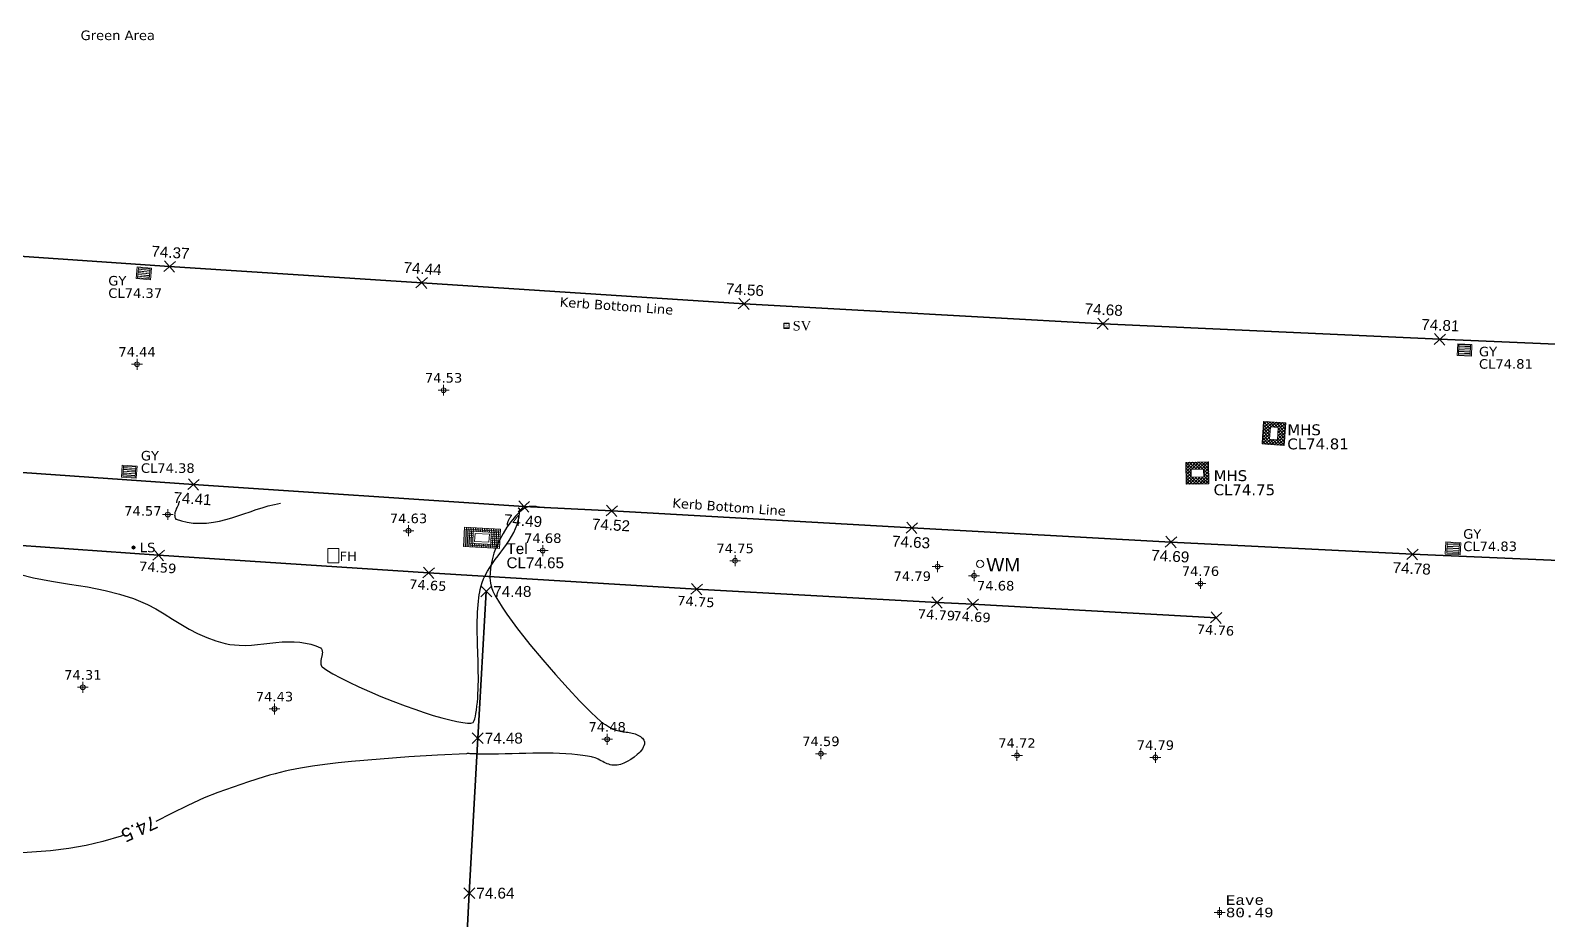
# Model space of a CAD drawing. Header units: metres. Extents: x 538443 to 538604, y 597904 to 598037.
# Drawn here: x 538508.09 to 538549.92, y 597942.01 to 597966.51 of the extents above; entities that cross this region are included whole.
import ezdxf
from ezdxf.enums import TextEntityAlignment as Align

# ---------------------------------------------------------------- set-up
doc = ezdxf.new("R2010")
doc.units = ezdxf.units.M
doc.header["$MEASUREMENT"] = 0
doc.header["$PDMODE"] = 1
doc.header["$PDSIZE"] = 0.1
doc.layers.get('0').update_dxf_attribs({"lineweight": 0})
for name, color, linetype in [('$DTM-CONTOUR-LABEL', 5, 'Continuous'), ('$DTM-CONTOUR-MIN', 4, 'Continuous'), ('Fence Symbol', 16, 'Continuous'), ('Fence-Text', 16, 'Continuous'), ('POINTS', 7, 'Continuous'), ('Spot Height-Text', 7, 'Continuous'), ('Telecom 3-Text', 4, 'Continuous')]:
    doc.layers.add(name, color=color, linetype=linetype)
for name, color, linetype, lineweight in [('Eave Elevation', 7, 'Continuous', 0), ('Eave Symbol', 7, 'Continuous', 0), ('Eave Text', 7, 'Continuous', 0), ('Edge of Concrete Elevation', 32, 'Continuous', 0), ('Edge of Concrete Line', 32, 'Continuous', 35), ('Edge of Concrete Symbol', 32, 'Continuous', 0), ('Fence Line', 16, 'Continuous', 35), ('Fire Hydrant Symbol', 5, 'Continuous', 0), ('Fire Hydrant Text', 5, 'Continuous', 0), ('Gully Elevation', 150, 'Continuous', 0), ('Gully Symbol', 150, 'Continuous', 0), ('Gully Text', 150, 'Continuous', 0), ('Kerb Elevation', 7, 'Continuous', 0), ('Kerb Line', 7, 'Continuous', 35), ('Kerb Symbol', 7, 'Continuous', 0), ('Lamp Standard Symbol', 5, 'Continuous', 0), ('Lamp Standard Text', 5, 'Continuous', 0), ('Manhole Square Elevation', 7, 'Continuous', 0), ('Manhole Square Symbol', 7, 'Continuous', 0), ('Manhole Square Text', 7, 'Continuous', 0), ('Sluice Valve Symbol', 5, 'Continuous', 0), ('Sluice Valve Text', 5, 'Continuous', 0), ('Spot Height Symbol', 1, 'Continuous', 0), ('Telecom Inspection Cover', 4, 'Continuous', 0), ('Telecom Inspection Cover Text', 4, 'Continuous', 0), ('Text', 7, 'Continuous', 0), ('Water Meter Symbol', 5, 'Continuous', 0), ('Water MeterText', 5, 'Continuous', 0)]:
    doc.layers.add(name, color=color, linetype=linetype, lineweight=lineweight)
doc.styles.add('2mm Arial', font='arial.ttf')
doc.styles.add('Contour', font='arial.ttf')
doc.styles.add('Edge Concrete 1.75', font='verdana.ttf')
doc.styles.add('Feature Height Text 1.75', font='cour.ttf')
doc.styles.add('Manhole Arial 2mm 115', font='verdana.ttf')
doc.styles.add('Services Text', font='georgia.ttf')
doc.styles.add('Spot Height Text', font='verdana.ttf')
doc.styles.get("Standard").update_dxf_attribs({"font": 'arial.ttf'})
doc.styles.add('Verdana 1.75', font='verdana.ttf')

# ---------------------------------------------------------------- blocks, each defined once
blk = doc.blocks.new('Gully')
for p, q in [((-0.31, -0.41), (-0.31, 0.41)), ((-0.29, -0.41), (-0.29, 0.41)), ((-0.16, -0.41), (-0.16, 0.41)), ((-0.14, -0.41), (-0.14, 0.41)), ((-0.01, -0.41), (-0.01, 0.41)), ((0.01, -0.41), (0.01, 0.41)), ((0.14, -0.41), (0.14, 0.41)), ((0.16, -0.41), (0.16, 0.41)), ((0.29, -0.41), (0.29, 0.41)), ((0.31, -0.41), (0.31, 0.41))]:
    blk.add_line(p, q)
for points in [[(0.5, 0.5), (-0.5, 0.5), (-0.5, -0.5), (0.5, -0.5)], [(0.43, 0.41), (-0.43, 0.41), (-0.43, -0.41), (0.43, -0.41)]]:
    blk.add_lwpolyline(points, close=True)
blk = doc.blocks.new('Sluice valve')
for p, q in [((0.5, 0.4), (-0.5, 0.4)), ((-0.5, -0.4), (0.5, -0.4))]:
    blk.add_line(p, q)
blk.add_lwpolyline([(-0.5, -0.5), (0.5, -0.5), (0.5, 0.5), (-0.5, 0.5)], close=True)
blk.add_text('SV', height=0.413).set_placement((-0.39, -0.2))
blk = doc.blocks.new('plus circle Colour 1')
at = {"color": 1, "lineweight": 0}
for p, q in [((0, 0), (0, 0.5)), ((0, 0), (-0.5, 0)), ((0.5, 0), (0, 0)), ((0, -0.5), (0, 0))]:
    blk.add_line(p, q, dxfattribs=at)
blk.add_circle((0, 0), 0.217, dxfattribs=at)
blk = doc.blocks.new('circle')
at = {"color": 0}
blk.add_circle((0, 0), 0.5, dxfattribs=at)
blk = doc.blocks.new('TEL 3P Colour 4')
at = {"color": 4}
for p, q in [((0.5, 0.5), (-0.5, 0.5)), ((-0.5, 0.5), (-0.5, -0.5)), ((0.5, 0.45), (-0.5, 0.45)), ((-0.4, 0.5), (-0.4, -0.5)), ((-0.3, 0.5), (-0.3, -0.5)), ((-0.2, 0.5), (-0.2, 0.25)), ((-0.1, 0.5), (-0.1, 0.25)), ((0, 0.5), (0, 0.25)), ((0.1, 0.5), (0.1, 0.25)), ((0.2, 0.5), (0.2, 0.25)), ((0.3, -0.5), (0.3, 0.5)), ((0.4, -0.5), (0.4, 0.5)), ((0.5, -0.5), (0.5, 0.5)), ((0.5, 0.4), (-0.5, 0.4)), ((0.5, 0.35), (-0.5, 0.35)), ((-0.5, 0.3), (0.5, 0.3)), ((-0.5, 0.25), (0.5, 0.25)), ((-0.5, 0.2), (-0.3, 0.2)), ((-0.5, 0.15), (-0.3, 0.15)), ((-0.5, 0.1), (-0.3, 0.1)), ((-0.5, 0.05), (-0.3, 0.05)), ((-0.2, 0.2), (-0.2, -0.2)), ((0.2, 0.2), (-0.2, 0.2)), ((0.2, -0.2), (0.2, 0.2)), ((0.3, 0.2), (0.5, 0.2)), ((0.3, 0.15), (0.5, 0.15)), ((0.3, 0.1), (0.5, 0.1)), ((0.3, 0.05), (0.5, 0.05)), ((-0.5, 0), (-0.3, 0)), ((-0.5, -0.05), (-0.3, -0.05)), ((-0.5, -0.1), (-0.3, -0.1)), ((-0.5, -0.15), (-0.3, -0.15)), ((-0.5, -0.2), (-0.3, -0.2)), ((-0.5, -0.25), (0.5, -0.25)), ((-0.5, -0.3), (0.5, -0.3)), ((-0.5, -0.35), (0.5, -0.35)), ((-0.5, -0.4), (0.5, -0.4)), ((-0.2, -0.2), (0.2, -0.2)), ((-0.2, -0.25), (-0.2, -0.5)), ((-0.1, -0.25), (-0.1, -0.5)), ((0, -0.25), (0, -0.5)), ((0.1, -0.25), (0.1, -0.5)), ((0.2, -0.25), (0.2, -0.5)), ((0.3, 0), (0.5, 0)), ((0.3, -0.05), (0.5, -0.05)), ((0.3, -0.1), (0.5, -0.1)), ((0.3, -0.15), (0.5, -0.15)), ((0.3, -0.2), (0.5, -0.2)), ((0.3, -0.35), (0.5, -0.35)), ((-0.5, -0.45), (0.5, -0.45)), ((-0.5, -0.5), (0.5, -0.5))]:
    blk.add_line(p, q, dxfattribs=at)
blk = doc.blocks.new('CROSS')
at = {"color": 0}
for points in [[(0.5, 0.5), (-0.5, -0.5)], [(0.5, -0.5), (-0.5, 0.5)]]:
    blk.add_lwpolyline(points, dxfattribs=at)
blk = doc.blocks.new('plus box')
for p, q in [((0, 0.5), (0, 0)), ((0, 0), (-0.5, 0)), ((0, 0), (0, -0.5)), ((0.5, 0), (0, 0))]:
    blk.add_line(p, q)
blk.add_lwpolyline([(-0.18, 0.18), (-0.18, -0.18), (0.18, -0.18), (0.18, 0.18)], close=True)

msp = doc.modelspace()

# ---------------------------------------------------------------- hatches: boundary and pattern name
at = {"layer": 'Lamp Standard Symbol'}
h = msp.add_hatch(color=256, dxfattribs=at)
h.dxf.hatch_style = 1
h.paths.add_polyline_path([(538510.894, 597952.261, 1), (538510.984, 597952.261, 1)])

# ---------------------------------------------------------------- linework, layer by layer
at = {"layer": '$DTM-CONTOUR-MIN'}
for points in [[(538512.197, 597953.537), (538512.193, 597953.515), (538512.187, 597953.494), (538512.181, 597953.473), (538512.173, 597953.452), (538512.164, 597953.431), (538512.155, 597953.41), (538512.146, 597953.39), (538512.136, 597953.369), (538512.126, 597953.348), (538512.117, 597953.328), (538512.108, 597953.307), (538512.099, 597953.286), (538512.092, 597953.265), (538512.085, 597953.244), (538512.079, 597953.223), (538512.075, 597953.201), (538512.072, 597953.179), (538512.071, 597953.157), (538512.072, 597953.136), (538512.074, 597953.116), (538512.078, 597953.098), (538512.083, 597953.081), (538512.09, 597953.067), (538512.098, 597953.055), (538512.107, 597953.046), (538512.117, 597953.04), (538512.256, 597952.992), (538512.412, 597952.956), (538512.583, 597952.934), (538512.763, 597952.927), (538512.949, 597952.934), (538513.138, 597952.956), (538513.309, 597952.987), (538513.479, 597953.029), (538513.647, 597953.077), (538513.815, 597953.132), (538513.982, 597953.189), (538514.149, 597953.247), (538514.316, 597953.304), (538514.484, 597953.358), (538514.652, 597953.407), (538514.822, 597953.448), (538514.993, 597953.48)], [(538507.787, 597951.53), (538508.183, 597951.427), (538508.675, 597951.331), (538509.171, 597951.253), (538509.667, 597951.174), (538510.159, 597951.078), (538510.555, 597950.975), (538510.939, 597950.851), (538511.131, 597950.776), (538511.319, 597950.69), (538511.554, 597950.566), (538511.784, 597950.431), (538512.011, 597950.29), (538512.238, 597950.15), (538512.467, 597950.014), (538512.702, 597949.89), (538512.954, 597949.779), (538513.209, 597949.687), (538513.462, 597949.617), (538513.588, 597949.592), (538513.718, 597949.575), (538513.85, 597949.565), (538514.018, 597949.563), (538514.187, 597949.571), (538514.356, 597949.585), (538514.525, 597949.604), (538514.694, 597949.624), (538514.863, 597949.643), (538515.031, 597949.658), (538515.2, 597949.665), (538515.368, 597949.663), (538515.526, 597949.651), (538515.68, 597949.627), (538515.827, 597949.593), (538515.965, 597949.549), (538516.091, 597949.497), (538516.099, 597949.492), (538516.107, 597949.485), (538516.114, 597949.476), (538516.121, 597949.465), (538516.127, 597949.452), (538516.132, 597949.439), (538516.136, 597949.424), (538516.139, 597949.408), (538516.141, 597949.392), (538516.142, 597949.375), (538516.142, 597949.359), (538516.141, 597949.342), (538516.139, 597949.325), (538516.136, 597949.308), (538516.133, 597949.291), (538516.129, 597949.274), (538516.125, 597949.257), (538516.121, 597949.24), (538516.117, 597949.223), (538516.112, 597949.206), (538516.108, 597949.189), (538516.105, 597949.172), (538516.102, 597949.155), (538516.099, 597949.138), (538516.097, 597949.121), (538516.096, 597949.105), (538516.096, 597949.088), (538516.096, 597949.071), (538516.098, 597949.056), (538516.101, 597949.04), (538516.105, 597949.026), (538516.111, 597949.012), (538516.116, 597948.999), (538516.123, 597948.989), (538516.13, 597948.979), (538516.138, 597948.972), (538516.264, 597948.882), (538516.432, 597948.779), (538516.638, 597948.667), (538516.877, 597948.546), (538517.147, 597948.419), (538517.442, 597948.288), (538517.756, 597948.156), (538518.084, 597948.026), (538518.421, 597947.898), (538518.687, 597947.803), (538518.949, 597947.714), (538519.201, 597947.635), (538519.439, 597947.565), (538519.656, 597947.508), (538519.849, 597947.465), (538520.012, 597947.435), (538520.143, 597947.421), (538520.239, 597947.421), (538520.297, 597947.437), (538520.312, 597947.455), (538520.329, 597947.49), (538520.345, 597947.542), (538520.361, 597947.609), (538520.376, 597947.689), (538520.39, 597947.782), (538520.403, 597947.885), (538520.415, 597947.996), (538520.424, 597948.112), (538520.432, 597948.23), (538520.437, 597948.348), (538520.44, 597948.466), (538520.442, 597948.584), (538520.442, 597948.702), (538520.441, 597948.821), (538520.439, 597948.939), (538520.436, 597949.057), (538520.433, 597949.175), (538520.429, 597949.294), (538520.425, 597949.412), (538520.421, 597949.53), (538520.418, 597949.649), (538520.415, 597949.767), (538520.413, 597949.885), (538520.412, 597950.003), (538520.412, 597950.121), (538520.414, 597950.239), (538520.417, 597950.357), (538520.422, 597950.475), (538520.429, 597950.579), (538520.437, 597950.68), (538520.446, 597950.778), (538520.457, 597950.871), (538520.469, 597950.957), (538520.481, 597951.035), (538520.495, 597951.104), (538520.519, 597951.2), (538520.55, 597951.298), (538520.588, 597951.396), (538520.632, 597951.492), (538520.692, 597951.605), (538520.76, 597951.714), (538520.832, 597951.822), (538520.907, 597951.927), (538520.986, 597952.031), (538521.064, 597952.135), (538521.142, 597952.239), (538521.218, 597952.344), (538521.29, 597952.452), (538521.357, 597952.561), (538521.418, 597952.674), (538521.467, 597952.782), (538521.508, 597952.892), (538521.541, 597953.001), (538521.564, 597953.109), (538521.578, 597953.212), (538521.583, 597953.31), (538521.583, 597953.312), (538521.582, 597953.314), (538521.581, 597953.317), (538521.58, 597953.319), (538521.578, 597953.322), (538521.577, 597953.324), (538521.575, 597953.327), (538521.572, 597953.329), (538521.57, 597953.332), (538521.567, 597953.334), (538521.565, 597953.336), (538521.562, 597953.338), (538521.559, 597953.34), (538521.556, 597953.341), (538521.553, 597953.343), (538521.55, 597953.345), (538521.547, 597953.347), (538521.545, 597953.349), (538521.542, 597953.351), (538521.539, 597953.353), (538521.537, 597953.355)], [(538522.262, 597953.361), (538522.23, 597953.361), (538522.197, 597953.363), (538522.164, 597953.367), (538522.131, 597953.371), (538522.098, 597953.376), (538522.065, 597953.381), (538522.032, 597953.386), (538522, 597953.39), (538521.967, 597953.393), (538521.934, 597953.395), (538521.901, 597953.395), (538521.871, 597953.393), (538521.841, 597953.389), (538521.812, 597953.383), (538521.784, 597953.375), (538521.759, 597953.366), (538521.737, 597953.355), (538521.717, 597953.343), (538521.59, 597953.242), (538521.466, 597953.12), (538521.345, 597952.978), (538521.229, 597952.821), (538521.122, 597952.649), (538521.024, 597952.465), (538520.937, 597952.274), (538520.872, 597952.1), (538520.821, 597951.924), (538520.785, 597951.751), (538520.765, 597951.583), (538520.762, 597951.426), (538520.776, 597951.282), (538520.805, 597951.154), (538520.845, 597951.055), (538520.908, 597950.93), (538520.994, 597950.781), (538521.101, 597950.612), (538521.227, 597950.426), (538521.37, 597950.226), (538521.525, 597950.017), (538521.692, 597949.802), (538521.865, 597949.586), (538522.217, 597949.163), (538522.57, 597948.757), (538522.914, 597948.375), (538523.244, 597948.026), (538523.551, 597947.718), (538523.828, 597947.458), (538523.839, 597947.449), (538523.853, 597947.439), (538523.868, 597947.428), (538523.885, 597947.416), (538523.903, 597947.403), (538523.923, 597947.391), (538523.943, 597947.379), (538524, 597947.346), (538524.056, 597947.314), (538524.11, 597947.285), (538524.162, 597947.259), (538524.197, 597947.243), (538524.235, 597947.229), (538524.274, 597947.217), (538524.314, 597947.207), (538524.355, 597947.199), (538524.396, 597947.192), (538524.437, 597947.185), (538524.479, 597947.18), (538524.521, 597947.174), (538524.562, 597947.168), (538524.604, 597947.162), (538524.645, 597947.155), (538524.685, 597947.146), (538524.725, 597947.136), (538524.764, 597947.124), (538524.802, 597947.11), (538524.84, 597947.093), (538524.876, 597947.073), (538524.91, 597947.052), (538524.94, 597947.029), (538524.966, 597947.005), (538524.988, 597946.98), (538525.005, 597946.955), (538525.016, 597946.93), (538525.023, 597946.907), (538525.024, 597946.873), (538525.019, 597946.837), (538525.007, 597946.797), (538524.989, 597946.756), (538524.966, 597946.714), (538524.937, 597946.672), (538524.903, 597946.63), (538524.865, 597946.59), (538524.824, 597946.552), (538524.734, 597946.48), (538524.641, 597946.417), (538524.546, 597946.362), (538524.452, 597946.318), (538524.36, 597946.285), (538524.272, 597946.263), (538524.237, 597946.259), (538524.2, 597946.258), (538524.16, 597946.261), (538524.119, 597946.266), (538524.078, 597946.275), (538524.036, 597946.287), (538523.994, 597946.302), (538523.952, 597946.32), (538523.911, 597946.339), (538523.87, 597946.36), (538523.83, 597946.381), (538523.789, 597946.403), (538523.748, 597946.424), (538523.707, 597946.443), (538523.666, 597946.461), (538523.623, 597946.476), (538523.592, 597946.485), (538523.56, 597946.493), (538523.451, 597946.513), (538523.324, 597946.532), (538523.18, 597946.548), (538523.023, 597946.562), (538522.857, 597946.574), (538522.683, 597946.583), (538522.506, 597946.589), (538522.317, 597946.592), (538522.129, 597946.592), (538521.94, 597946.59), (538521.751, 597946.586), (538521.563, 597946.581), (538521.374, 597946.576), (538521.185, 597946.572), (538520.997, 597946.568), (538520.808, 597946.566), (538520.62, 597946.566), (538520.431, 597946.569), (538520.4, 597946.57), (538520.395, 597946.57), (538520.369, 597946.571), (538520.343, 597946.572), (538520.317, 597946.574), (538520.291, 597946.576), (538520.265, 597946.577), (538520.239, 597946.578), (538520.213, 597946.579), (538520.187, 597946.58), (538520.161, 597946.58), (538520.136, 597946.58), (538520.113, 597946.579), (538519.32, 597946.537), (538518.529, 597946.489), (538517.737, 597946.432), (538516.947, 597946.364), (538516.576, 597946.326), (538516.214, 597946.282), (538515.867, 597946.234), (538515.543, 597946.181), (538515.248, 597946.125), (538515.12, 597946.097), (538514.983, 597946.064), (538514.838, 597946.025), (538514.688, 597945.983), (538514.537, 597945.938), (538514.109, 597945.801), (538513.683, 597945.657), (538513.259, 597945.507), (538512.883, 597945.358), (538512.433, 597945.152), (538511.988, 597944.931), (538511.553, 597944.714)], [(538510.629, 597944.324), (538510.593, 597944.31), (538510.088, 597944.156), (538509.628, 597944.048), (538509.158, 597943.966), (538508.648, 597943.906), (538508.136, 597943.864), (538507.622, 597943.828)]]:
    msp.add_lwpolyline(points, dxfattribs=at)
at = {"layer": 'Edge of Concrete Line'}
msp.add_lwpolyline([(538540.781, 597950.327), (538534.069, 597950.695), (538533.089, 597950.747), (538526.459, 597951.112), (538519.072, 597951.564), (538511.628, 597952.052), (538506.926, 597952.377), (538505.994, 597952.447), (538501.504, 597952.785), (538494.227, 597953.308), (538493.102, 597953.387), (538487.858, 597953.773), (538482.22, 597954.215), (538479.841, 597954.394), (538472.247, 597954.971), (538472.18, 597952.989), (538470.203, 597952.986)], dxfattribs=at)
at = {"layer": 'Fence Line'}
msp.add_lwpolyline([(538519.059, 597920.018), (538519.348, 597924.623), (538519.548, 597929.772), (538519.792, 597934.05), (538519.964, 597938.273), (538520.193, 597942.736), (538520.424, 597947.008), (538520.661, 597951.05)], dxfattribs=at)
at = {"layer": 'Fire Hydrant Symbol'}
msp.add_lwpolyline([(538516.293, 597951.834), (538516.293, 597952.234), (538516.593, 597952.234), (538516.593, 597951.834), (538516.293, 597951.834)], dxfattribs=at)
at = {"layer": 'Kerb Line'}
for points in [[(538505.786, 597960.426), (538511.93, 597960.004), (538518.882, 597959.558), (538527.766, 597958.976), (538537.661, 597958.427), (538546.944, 597957.997), (538556.757, 597957.575)], [(538554.472, 597951.723), (538546.189, 597952.074), (538539.535, 597952.411), (538532.392, 597952.8), (538524.12, 597953.271), (538521.697, 597953.389), (538512.59, 597953.997), (538504.975, 597954.525)]]:
    msp.add_lwpolyline(points, dxfattribs=at)
at = {"layer": 'Manhole Square Symbol', "extrusion": (0, 0, -1)}
for p, q in [((538542.044, 597955.115), (538542.086, 597955.737)), ((538542.062, 597955.379), (538542.272, 597955.565)), ((538542.068, 597955.467), (538542.353, 597955.719)), ((538542.074, 597955.555), (538542.266, 597955.725)), ((538542.258, 597955.348), (538542.074, 597955.561)), ((538542.08, 597955.643), (538542.179, 597955.731)), ((538542.264, 597955.436), (538542.08, 597955.649)), ((538542.086, 597955.737), (538542.7, 597955.695)), ((538542.27, 597955.524), (538542.086, 597955.737)), ((538542.302, 597955.581), (538542.173, 597955.731)), ((538542.25, 597955.242), (538542.274, 597955.583)), ((538542.389, 597955.575), (538542.26, 597955.725)), ((538542.274, 597955.583), (538542.494, 597955.568)), ((538542.292, 597955.582), (538542.44, 597955.713)), ((538542.476, 597955.569), (538542.347, 597955.719)), ((538542.378, 597955.576), (538542.527, 597955.707)), ((538542.682, 597955.425), (538542.434, 597955.713)), ((538542.465, 597955.57), (538542.613, 597955.701)), ((538542.471, 597955.227), (538542.494, 597955.568)), ((538542.478, 597955.333), (538542.688, 597955.519)), ((538542.484, 597955.421), (538542.694, 597955.607)), ((538542.49, 597955.509), (538542.7, 597955.695)), ((538542.676, 597955.337), (538542.493, 597955.55)), ((538542.688, 597955.513), (538542.521, 597955.707)), ((538542.694, 597955.601), (538542.607, 597955.701)), ((538542.658, 597955.073), (538542.7, 597955.695)), ((538542.044, 597955.115), (538542.254, 597955.301)), ((538542.044, 597955.115), (538542.658, 597955.073)), ((538542.05, 597955.203), (538542.26, 597955.389)), ((538542.137, 597955.109), (538542.05, 597955.209)), ((538542.056, 597955.291), (538542.266, 597955.477)), ((538542.224, 597955.103), (538542.056, 597955.297)), ((538542.311, 597955.097), (538542.062, 597955.385)), ((538542.252, 597955.26), (538542.068, 597955.473)), ((538542.131, 597955.109), (538542.279, 597955.24)), ((538542.218, 597955.103), (538542.366, 597955.234)), ((538542.25, 597955.242), (538542.471, 597955.227)), ((538542.397, 597955.091), (538542.268, 597955.241)), ((538542.304, 597955.097), (538542.453, 597955.228)), ((538542.484, 597955.085), (538542.355, 597955.235)), ((538542.391, 597955.091), (538542.676, 597955.343)), ((538542.571, 597955.079), (538542.442, 597955.229)), ((538542.472, 597955.245), (538542.682, 597955.431)), ((538542.658, 597955.073), (538542.475, 597955.286)), ((538542.478, 597955.086), (538542.67, 597955.255)), ((538542.664, 597955.161), (538542.481, 597955.374)), ((538542.67, 597955.249), (538542.487, 597955.462)), ((538542.565, 597955.08), (538542.664, 597955.167))]:
    msp.add_line(p, q, dxfattribs=at)
at = {"layer": 'Manhole Square Symbol'}
for p, q in [((538539.948, 597954.607), (538540.57, 597954.617)), ((538539.958, 597954.004), (538539.948, 597954.607)), ((538539.948, 597954.607), (538540.151, 597954.417)), ((538539.95, 597954.515), (538540.042, 597954.608)), ((538539.95, 597954.521), (538540.092, 597954.388)), ((538539.951, 597954.43), (538540.13, 597954.61)), ((538539.951, 597954.436), (538540.094, 597954.302)), ((538539.952, 597954.351), (538540.095, 597954.217)), ((538539.953, 597954.345), (538540.218, 597954.611)), ((538539.954, 597954.26), (538540.092, 597954.398)), ((538539.954, 597954.266), (538540.228, 597954.008)), ((538539.955, 597954.174), (538540.094, 597954.313)), ((538540.036, 597954.608), (538540.239, 597954.418)), ((538540.092, 597954.416), (538540.432, 597954.421)), ((538540.095, 597954.2), (538540.092, 597954.416)), ((538540.11, 597954.416), (538540.306, 597954.613)), ((538540.124, 597954.61), (538540.326, 597954.42)), ((538540.198, 597954.418), (538540.394, 597954.614)), ((538540.212, 597954.611), (538540.414, 597954.421)), ((538540.286, 597954.419), (538540.482, 597954.616)), ((538540.3, 597954.613), (538540.574, 597954.355)), ((538540.31, 597954.01), (538540.575, 597954.276)), ((538540.374, 597954.42), (538540.57, 597954.617)), ((538540.388, 597954.614), (538540.573, 597954.44)), ((538540.436, 597954.205), (538540.432, 597954.421)), ((538540.433, 597954.393), (538540.571, 597954.532)), ((538540.433, 597954.404), (538540.575, 597954.27)), ((538540.434, 597954.308), (538540.573, 597954.447)), ((538540.434, 597954.319), (538540.577, 597954.185)), ((538540.436, 597954.223), (538540.574, 597954.361)), ((538540.436, 597954.233), (538540.578, 597954.099)), ((538540.476, 597954.615), (538540.571, 597954.526)), ((538540.58, 597954.014), (538540.57, 597954.617)), ((538539.955, 597954.18), (538540.14, 597954.007)), ((538539.957, 597954.089), (538540.095, 597954.228)), ((538539.957, 597954.095), (538540.052, 597954.005)), ((538539.958, 597954.004), (538540.154, 597954.201)), ((538539.958, 597954.004), (538540.58, 597954.014)), ((538540.046, 597954.005), (538540.242, 597954.202)), ((538540.095, 597954.2), (538540.436, 597954.205)), ((538540.114, 597954.2), (538540.316, 597954.01)), ((538540.134, 597954.007), (538540.33, 597954.203)), ((538540.201, 597954.201), (538540.404, 597954.011)), ((538540.222, 597954.008), (538540.418, 597954.205)), ((538540.289, 597954.203), (538540.492, 597954.013)), ((538540.377, 597954.204), (538540.58, 597954.014)), ((538540.398, 597954.011), (538540.577, 597954.191)), ((538540.486, 597954.013), (538540.578, 597954.106))]:
    msp.add_line(p, q, dxfattribs=at)
at = {"layer": 'POINTS'}
for p in [(538511.007, 597959.676), (538511.023, 597959.999), (538511.93, 597960.004), (538511.404, 597959.637), (538518.882, 597959.558), (538527.766, 597958.976), (538537.661, 597958.427), (538528.937, 597958.372), (538546.944, 597957.997), (538547.439, 597957.877), (538547.831, 597957.858), (538511.035, 597957.311), (538547.822, 597957.533), (538519.484, 597956.595), (538542.702, 597955.695), (538542.044, 597955.115), (538542.658, 597955.073), (538510.633, 597954.532), (538539.948, 597954.607), (538540.57, 597954.598), (538510.602, 597954.203), (538511.014, 597954.172), (538512.59, 597953.997), (538539.958, 597954.004), (538511.883, 597953.169), (538521.697, 597953.389), (538524.12, 597953.271), (538516.473, 597952.822), (538516.742, 597952.803), (538518.517, 597952.722), (538520.055, 597952.825), (538523.955, 597952.619), (538532.392, 597952.8), (538510.939, 597952.261), (538516.446, 597952.36), (538520.035, 597952.285), (538521.024, 597952.23), (538522.218, 597952.176), (538539.535, 597952.411), (538547.113, 597952.413), (538547.524, 597952.393), (538511.628, 597952.052), (538527.52, 597951.895), (538533.102, 597951.734), (538534.202, 597951.787), (538546.189, 597952.074), (538547.507, 597952.062), (538519.072, 597951.564), (538534.106, 597951.483), (538520.661, 597951.05), (538526.459, 597951.112), (538540.348, 597951.268), (538533.089, 597950.747), (538534.069, 597950.695), (538540.781, 597950.327), (538509.54, 597948.409), (538514.823, 597947.811), (538520.424, 597947.008), (538523.993, 597946.976), (538529.885, 597946.579), (538535.289, 597946.531), (538539.105, 597946.474), (538520.193, 597942.736), (538540.876, 597942.202)]:
    msp.add_point(p, dxfattribs=at)
at = {"layer": 'Water Meter Symbol'}
msp.add_circle((538534.272, 597951.808), 0.1, dxfattribs=at)

# ---------------------------------------------------------------- block references
at = {"layer": 'Eave Symbol', "xscale": 0.3, "yscale": 0.3, "zscale": 0.3}
msp.add_blockref('plus box', (538540.876, 597942.202), dxfattribs=at)
at = {"layer": 'Edge of Concrete Symbol', "xscale": 0.3, "yscale": 0.3, "zscale": 0.3}
for p, rotation in [((538511.628, 597952.052), 86.14765387794367), ((538519.072, 597951.564), 86.37389725454601), ((538526.459, 597951.112), 86.67370341756583), ((538533.089, 597950.747), 86.9057762671618), ((538534.069, 597950.695), 86.91222021394088), ((538540.781, 597950.327), 86.8617762656562)]:
    msp.add_blockref('CROSS', p, dxfattribs=dict(at, rotation=rotation))
at = {"layer": 'Fence Symbol', "xscale": 0.3, "yscale": 0.3, "zscale": 0.3}
for p in [(538520.661, 597951.05), (538520.424, 597947.008), (538520.193, 597942.736)]:
    msp.add_blockref('CROSS', p, dxfattribs=at)
at = {"layer": 'Gully Symbol'}
for p, xscale, yscale, zscale, rotation in [((538511.221, 597959.817), 0.3230168992390743, 0.3989110176430108, 0.3230168992390743, 84.38944928370398), ((538547.627, 597957.705), 0.3250546260132184, 0.3924601890549685, 0.3250546260132184, 267.2250803130616), ((538510.82, 597954.352), 0.3303985740613183, 0.4131646161116272, 0.3303985740613183, 85.69701796813736), ((538547.31, 597952.237), 0.331435068358653, 0.4114863302300966, 0.331435068358653, 267.2140818262604)]:
    msp.add_blockref('Gully', p, dxfattribs=dict(at, xscale=xscale, yscale=yscale, zscale=zscale, rotation=rotation))
at = {"layer": 'Kerb Symbol', "xscale": 0.3, "yscale": 0.3, "zscale": 0.3}
for p, rotation in [((538511.93, 597960.004), 266.2000409599286), ((538518.882, 597959.558), 266.290557893617), ((538527.766, 597958.976), 266.5380946129683), ((538537.661, 597958.427), 267.0861118056214), ((538546.944, 597957.997), 267.4427219828574), ((538512.59, 597953.997), 86.10706842960029), ((538521.697, 597953.389), 86.69619872194669), ((538524.12, 597953.271), 86.97652546652947), ((538532.392, 597952.8), 86.81198185388571), ((538539.535, 597952.411), 86.99173781015989), ((538546.189, 597952.074), 87.33707540534935)]:
    msp.add_blockref('CROSS', p, dxfattribs=dict(at, rotation=rotation))
at = {"layer": 'Lamp Standard Symbol'}
for xscale, yscale, zscale, rotation in [(0.08999999999999998, 0.08999999999999998, 0.08999999999999998, 76.92519670940372), (0.045, 0.045, 0.045, 56.89610955025436)]:
    msp.add_blockref('circle', (538510.939, 597952.261), dxfattribs=dict(at, xscale=xscale, yscale=yscale, zscale=zscale, rotation=rotation))
at = {"layer": 'Sluice Valve Symbol', "xscale": 0.15, "yscale": 0.15, "zscale": 0.15}
msp.add_blockref('Sluice valve', (538528.937, 597958.372), dxfattribs=at)
at = {"layer": 'Spot Height Symbol', "xscale": 0.3, "yscale": 0.3, "zscale": 0.3}
for p in [(538511.035, 597957.311), (538511.035, 597957.311), (538519.484, 597956.595), (538519.484, 597956.595), (538511.883, 597953.169), (538511.883, 597953.169), (538518.517, 597952.722), (538518.517, 597952.722), (538522.218, 597952.176), (538522.218, 597952.176), (538527.52, 597951.895), (538527.52, 597951.895), (538533.102, 597951.734), (538533.102, 597951.734), (538534.106, 597951.483), (538534.106, 597951.483), (538540.348, 597951.268), (538540.348, 597951.268), (538509.54, 597948.409), (538509.54, 597948.409), (538514.823, 597947.811), (538514.823, 597947.811), (538523.993, 597946.976), (538523.993, 597946.976), (538529.885, 597946.579), (538529.885, 597946.579), (538535.289, 597946.531), (538535.289, 597946.531), (538539.105, 597946.474), (538539.105, 597946.474)]:
    msp.add_blockref('plus circle Colour 1', p, dxfattribs=at)
at = {"layer": 'Telecom Inspection Cover', "xscale": 0.540277431055385, "yscale": 0.9905281418986858, "zscale": 0.540277431055385, "rotation": 86.81696128535167}
msp.add_blockref('TEL 3P Colour 4', (538520.544, 597952.527), dxfattribs=at)

# ---------------------------------------------------------------- texts
at = {"layer": '$DTM-CONTOUR-LABEL', "style": 'Contour'}
msp.add_text('74.5', height=0.375, rotation=-155.3852, dxfattribs=at).set_placement((538511.097, 597944.505), align=Align.MIDDLE_CENTER)
at = {"layer": 'Eave Elevation', "style": 'Feature Height Text 1.75'}
msp.add_text('80.49', height=0.2625, dxfattribs=at).set_placement((538541.047, 597942.202), align=Align.MIDDLE_LEFT)
at = {"layer": 'Eave Text', "style": 'Feature Height Text 1.75'}
msp.add_text('Eave', height=0.2625, dxfattribs=at).set_placement((538541.047, 597942.543), align=Align.MIDDLE_LEFT)
at = {"layer": 'Edge of Concrete Elevation', "style": 'Edge Concrete 1.75'}
for s, rotation, p in [('74.59', -3.8523, (538511.605, 597951.712)), ('74.65', -3.6261, (538519.05, 597951.223)), ('74.75', -3.3263, (538526.439, 597950.771)), ('74.79', -3.0942, (538533.071, 597950.406)), ('74.69', -3.0878, (538534.051, 597950.354)), ('74.76', -3.1382, (538540.762, 597949.986))]:
    msp.add_text(s, height=0.2625, rotation=rotation, dxfattribs=at).set_placement(p, align=Align.MIDDLE_CENTER)
at = {"layer": 'Fence-Text', "style": '2mm Arial'}
for s, p in [('74.48', (538520.856, 597951.05)), ('74.48', (538520.619, 597947.008)), ('74.64', (538520.388, 597942.736))]:
    msp.add_text(s, height=0.3, dxfattribs=at).set_placement(p, align=Align.MIDDLE_LEFT)
at = {"layer": 'Fire Hydrant Text', "style": 'Edge Concrete 1.75'}
msp.add_text('FH', height=0.2625, dxfattribs=at).set_placement((538516.617, 597952.019), align=Align.MIDDLE_LEFT)
at = {"layer": 'Gully Elevation', "style": 'Spot Height Text'}
for s, p in [('CL74.37', (538510.242, 597959.271)), ('CL74.81', (538548.026, 597957.319)), ('CL74.38', (538511.14, 597954.449)), ('CL74.83', (538547.59, 597952.293))]:
    msp.add_text(s, height=0.2625, dxfattribs=at).set_placement(p, align=Align.MIDDLE_LEFT)
at = {"layer": 'Gully Text', "style": 'Spot Height Text'}
for p in [(538510.242, 597959.612), (538548.026, 597957.66), (538511.14, 597954.791), (538547.59, 597952.634)]:
    msp.add_text('GY', height=0.2625, dxfattribs=at).set_placement(p, align=Align.MIDDLE_LEFT)
at = {"layer": 'Kerb Elevation', "style": '2mm Arial'}
for s, rotation, p in [('74.37', -3.8, (538511.956, 597960.393)), ('74.44', -3.7094, (538518.907, 597959.947)), ('74.56', -3.4619, (538527.79, 597959.365)), ('74.68', -2.9139, (538537.681, 597958.816)), ('74.81', -2.5573, (538546.961, 597958.387)), ('74.41', -3.8929, (538512.564, 597953.608)), ('74.49', -3.3038, (538521.675, 597953)), ('74.52', -3.0235, (538524.099, 597952.882)), ('74.63', -3.188, (538532.37, 597952.411)), ('74.69', -3.0083, (538539.515, 597952.022)), ('74.78', -2.6629, (538546.171, 597951.684))]:
    msp.add_text(s, height=0.3, rotation=rotation, dxfattribs=at).set_placement(p, align=Align.MIDDLE_CENTER)
at = {"layer": 'Lamp Standard Text', "style": 'Verdana 1.75'}
msp.add_text('LS', height=0.2625, dxfattribs=at).set_placement((538511.11, 597952.261), align=Align.MIDDLE_LEFT)
at = {"layer": 'Manhole Square Elevation', "style": 'Manhole Arial 2mm 115'}
for s, p in [('CL74.81', (538542.741, 597955.115)), ('CL74.75', (538540.71, 597953.851))]:
    msp.add_text(s, height=0.3, dxfattribs=at).set_placement(p, align=Align.MIDDLE_LEFT)
at = {"layer": 'Manhole Square Text', "style": 'Manhole Arial 2mm 115'}
for p in [(538542.741, 597955.505), (538540.71, 597954.241)]:
    msp.add_text('MHS', height=0.3, dxfattribs=at).set_placement(p, align=Align.MIDDLE_LEFT)
at = {"layer": 'Sluice Valve Text', "style": 'Services Text'}
msp.add_text('SV', height=0.2625, dxfattribs=at).set_placement((538529.108, 597958.372), align=Align.MIDDLE_LEFT)
at = {"layer": 'Spot Height-Text', "style": 'Spot Height Text'}
for s, p in [('74.44', (538511.035, 597957.652)), ('74.53', (538519.484, 597956.936)), ('74.57', (538511.195, 597953.269)), ('74.63', (538518.517, 597953.063)), ('74.68', (538522.218, 597952.517)), ('74.75', (538527.52, 597952.236)), ('74.76', (538540.348, 597951.609)), ('74.79', (538532.403, 597951.47)), ('74.68', (538534.702, 597951.208)), ('74.31', (538509.54, 597948.75)), ('74.43', (538514.823, 597948.152)), ('74.48', (538523.993, 597947.317)), ('74.59', (538529.885, 597946.92)), ('74.72', (538535.289, 597946.872)), ('74.79', (538539.105, 597946.815))]:
    msp.add_text(s, height=0.2625, dxfattribs=at).set_placement(p, align=Align.MIDDLE_CENTER)
at = {"layer": 'Telecom 3-Text', "style": '2mm Arial'}
msp.add_text('CL74.65', height=0.3, dxfattribs=at).set_placement((538521.219, 597951.84), align=Align.MIDDLE_LEFT)
at = {"layer": 'Telecom Inspection Cover Text', "style": '2mm Arial'}
msp.add_text('Tel', height=0.3, dxfattribs=at).set_placement((538521.219, 597952.23), align=Align.MIDDLE_LEFT)
at = {"layer": 'Text', "style": 'Spot Height Text'}
msp.add_text('Green Area', height=0.2625, dxfattribs=at).set_placement((538510.503, 597966.375), align=Align.MIDDLE_CENTER)
for p in [(538524.251, 597958.918), (538527.355, 597953.377)]:
    msp.add_text('Kerb Bottom Line', height=0.2625, rotation=355.881, dxfattribs=at).set_placement(p, align=Align.MIDDLE_CENTER)
at = {"layer": 'Water MeterText', "style": 'Contour'}
msp.add_text('WM', height=0.375, dxfattribs=at).set_placement((538534.446, 597951.787), align=Align.MIDDLE_LEFT)

doc.saveas('drawing.dxf')
